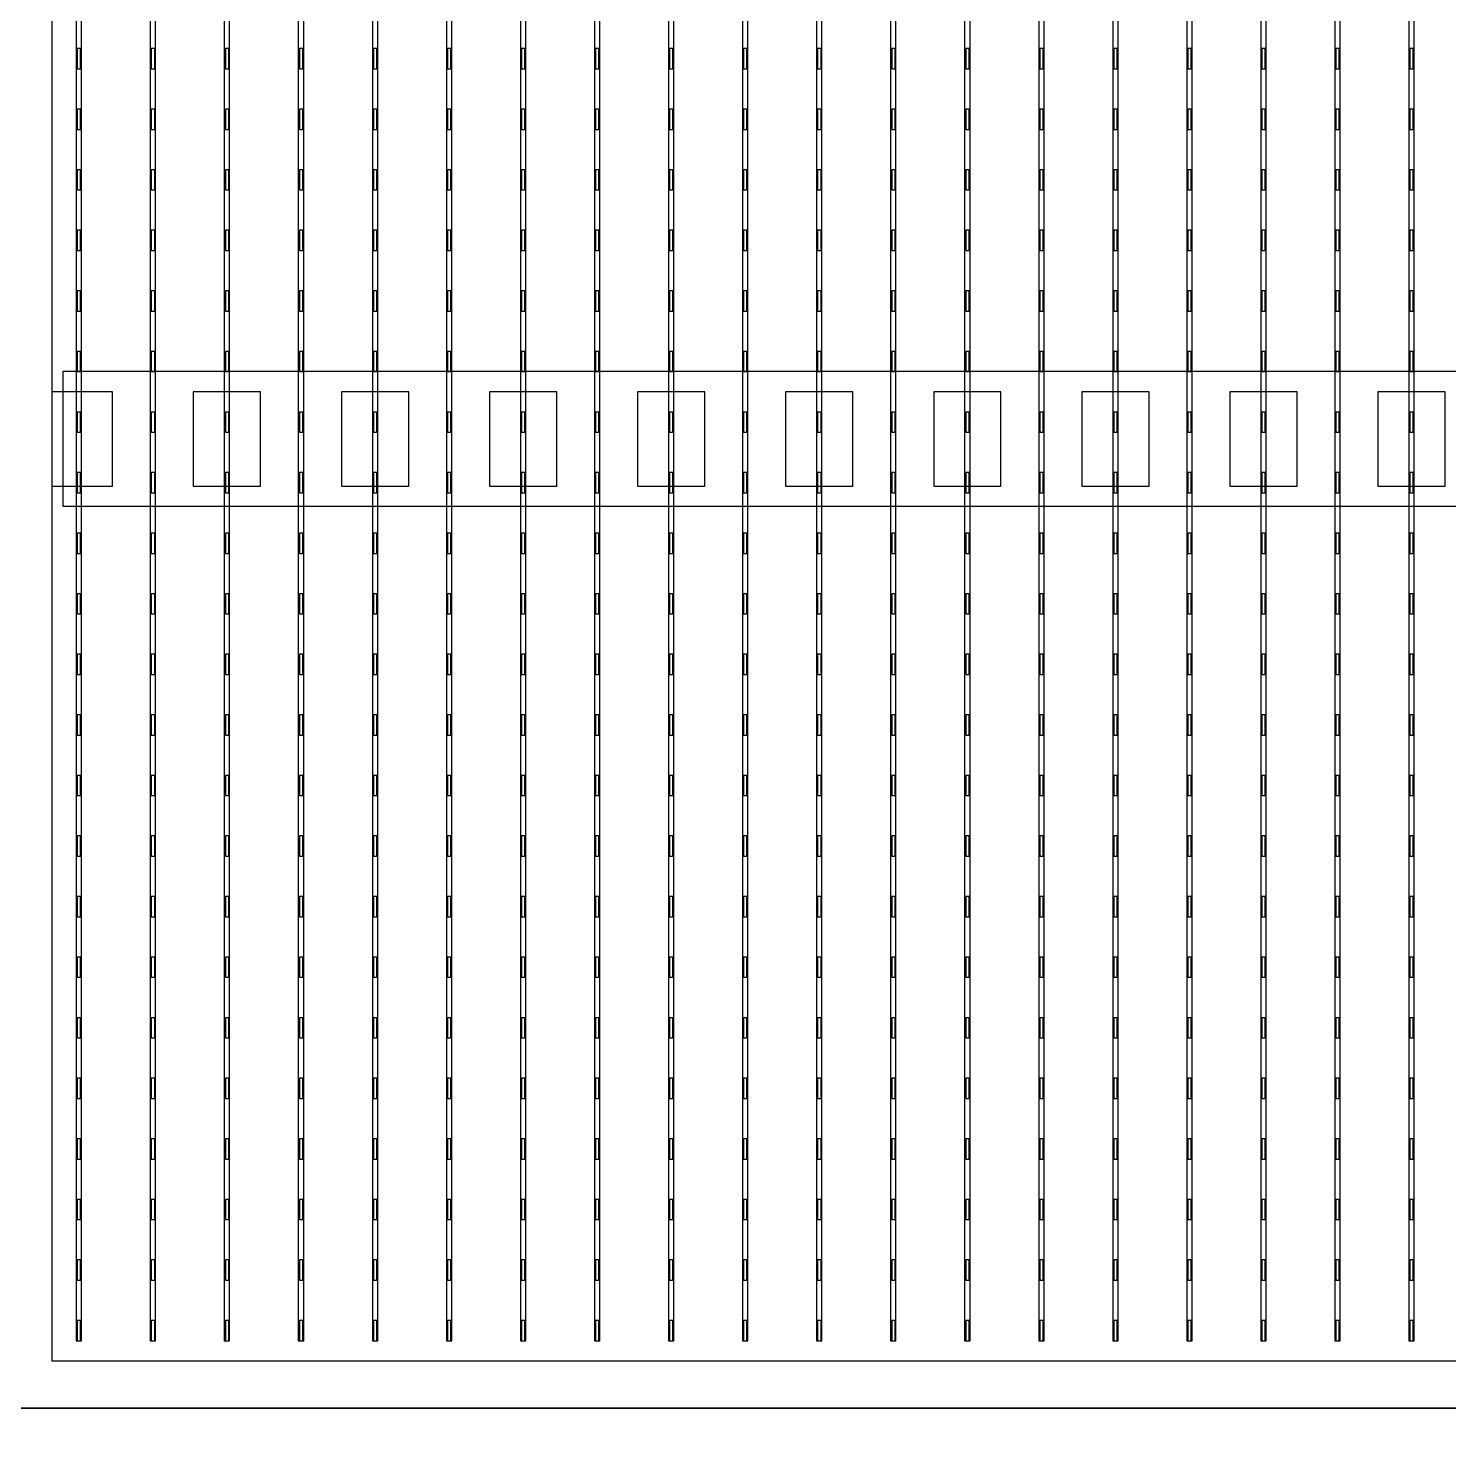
# Model space of a CAD drawing. Header units: millimetres. Extents: x -18 to 142, y -7 to 153.
# Drawn here: x 104.14 to 114.7, y 82.92 to 93.35 of the extents above; entities that cross this region are included whole.
import ezdxf

# ---------------------------------------------------------------- set-up
doc = ezdxf.new("R2010")
doc.units = ezdxf.units.MM
for name, color, linetype in [('BUSBARS', 3, 'Continuous'), ('CELLS', 5, 'Continuous'), ('CONTACT_PADS', 2, 'Continuous'), ('DICING', 4, 'Continuous'), ('FINGERS', 1, 'Continuous'), ('INSULATION', 2, 'Continuous')]:
    doc.layers.add(name, color=color, linetype=linetype)

msp = doc.modelspace()

# ---------------------------------------------------------------- linework, layer by layer
at = {"layer": 'BUSBARS'}
msp.add_lwpolyline([(124.44, 89.8), (124.44, 90.8), (104.4, 90.8), (104.4, 89.8), (124.44, 89.8)], close=True, dxfattribs=at)
at = {"layer": 'CELLS'}
for points in [[(124.87, 83.1), (124.87, 104), (103.97, 104), (103.97, 83.1), (124.87, 83.1)], [(124.87, 62.2), (124.87, 83.1), (103.97, 83.1), (103.97, 62.2), (124.87, 62.2)]]:
    msp.add_lwpolyline(points, close=True, dxfattribs=at)
at = {"layer": 'CONTACT_PADS'}
for points in [[(104.533, 93.05), (104.533, 93.2), (104.508, 93.2), (104.508, 93.05), (104.533, 93.05)], [(105.083, 93.05), (105.083, 93.2), (105.058, 93.2), (105.058, 93.05), (105.083, 93.05)], [(105.633, 93.05), (105.633, 93.2), (105.608, 93.2), (105.608, 93.05), (105.633, 93.05)], [(106.183, 93.05), (106.183, 93.2), (106.158, 93.2), (106.158, 93.05), (106.183, 93.05)], [(106.733, 93.05), (106.733, 93.2), (106.708, 93.2), (106.708, 93.05), (106.733, 93.05)], [(107.283, 93.05), (107.283, 93.2), (107.258, 93.2), (107.258, 93.05), (107.283, 93.05)], [(107.833, 93.05), (107.833, 93.2), (107.808, 93.2), (107.808, 93.05), (107.833, 93.05)], [(108.383, 93.05), (108.383, 93.2), (108.358, 93.2), (108.358, 93.05), (108.383, 93.05)], [(108.933, 93.05), (108.933, 93.2), (108.908, 93.2), (108.908, 93.05), (108.933, 93.05)], [(109.483, 93.05), (109.483, 93.2), (109.458, 93.2), (109.458, 93.05), (109.483, 93.05)], [(110.033, 93.05), (110.033, 93.2), (110.008, 93.2), (110.008, 93.05), (110.033, 93.05)], [(110.583, 93.05), (110.583, 93.2), (110.558, 93.2), (110.558, 93.05), (110.583, 93.05)], [(111.133, 93.05), (111.133, 93.2), (111.108, 93.2), (111.108, 93.05), (111.133, 93.05)], [(111.683, 93.05), (111.683, 93.2), (111.658, 93.2), (111.658, 93.05), (111.683, 93.05)], [(112.233, 93.05), (112.233, 93.2), (112.208, 93.2), (112.208, 93.05), (112.233, 93.05)], [(112.783, 93.05), (112.783, 93.2), (112.758, 93.2), (112.758, 93.05), (112.783, 93.05)], [(113.333, 93.05), (113.333, 93.2), (113.308, 93.2), (113.308, 93.05), (113.333, 93.05)], [(113.883, 93.05), (113.883, 93.2), (113.858, 93.2), (113.858, 93.05), (113.883, 93.05)], [(114.433, 93.05), (114.433, 93.2), (114.408, 93.2), (114.408, 93.05), (114.433, 93.05)], [(104.533, 92.6), (104.533, 92.75), (104.508, 92.75), (104.508, 92.6), (104.533, 92.6)], [(105.083, 92.6), (105.083, 92.75), (105.058, 92.75), (105.058, 92.6), (105.083, 92.6)], [(105.633, 92.6), (105.633, 92.75), (105.608, 92.75), (105.608, 92.6), (105.633, 92.6)], [(106.183, 92.6), (106.183, 92.75), (106.158, 92.75), (106.158, 92.6), (106.183, 92.6)], [(106.733, 92.6), (106.733, 92.75), (106.708, 92.75), (106.708, 92.6), (106.733, 92.6)], [(107.283, 92.6), (107.283, 92.75), (107.258, 92.75), (107.258, 92.6), (107.283, 92.6)], [(107.833, 92.6), (107.833, 92.75), (107.808, 92.75), (107.808, 92.6), (107.833, 92.6)], [(108.383, 92.6), (108.383, 92.75), (108.358, 92.75), (108.358, 92.6), (108.383, 92.6)], [(108.933, 92.6), (108.933, 92.75), (108.908, 92.75), (108.908, 92.6), (108.933, 92.6)], [(109.483, 92.6), (109.483, 92.75), (109.458, 92.75), (109.458, 92.6), (109.483, 92.6)], [(110.033, 92.6), (110.033, 92.75), (110.008, 92.75), (110.008, 92.6), (110.033, 92.6)], [(110.583, 92.6), (110.583, 92.75), (110.558, 92.75), (110.558, 92.6), (110.583, 92.6)], [(111.133, 92.6), (111.133, 92.75), (111.108, 92.75), (111.108, 92.6), (111.133, 92.6)], [(111.683, 92.6), (111.683, 92.75), (111.658, 92.75), (111.658, 92.6), (111.683, 92.6)], [(112.233, 92.6), (112.233, 92.75), (112.208, 92.75), (112.208, 92.6), (112.233, 92.6)], [(112.783, 92.6), (112.783, 92.75), (112.758, 92.75), (112.758, 92.6), (112.783, 92.6)], [(113.333, 92.6), (113.333, 92.75), (113.308, 92.75), (113.308, 92.6), (113.333, 92.6)], [(113.883, 92.6), (113.883, 92.75), (113.858, 92.75), (113.858, 92.6), (113.883, 92.6)], [(114.433, 92.6), (114.433, 92.75), (114.408, 92.75), (114.408, 92.6), (114.433, 92.6)], [(104.533, 92.15), (104.533, 92.3), (104.508, 92.3), (104.508, 92.15), (104.533, 92.15)], [(105.083, 92.15), (105.083, 92.3), (105.058, 92.3), (105.058, 92.15), (105.083, 92.15)], [(105.633, 92.15), (105.633, 92.3), (105.608, 92.3), (105.608, 92.15), (105.633, 92.15)], [(106.183, 92.15), (106.183, 92.3), (106.158, 92.3), (106.158, 92.15), (106.183, 92.15)], [(106.733, 92.15), (106.733, 92.3), (106.708, 92.3), (106.708, 92.15), (106.733, 92.15)], [(107.283, 92.15), (107.283, 92.3), (107.258, 92.3), (107.258, 92.15), (107.283, 92.15)], [(107.833, 92.15), (107.833, 92.3), (107.808, 92.3), (107.808, 92.15), (107.833, 92.15)], [(108.383, 92.15), (108.383, 92.3), (108.358, 92.3), (108.358, 92.15), (108.383, 92.15)], [(108.933, 92.15), (108.933, 92.3), (108.908, 92.3), (108.908, 92.15), (108.933, 92.15)], [(109.483, 92.15), (109.483, 92.3), (109.458, 92.3), (109.458, 92.15), (109.483, 92.15)], [(110.033, 92.15), (110.033, 92.3), (110.008, 92.3), (110.008, 92.15), (110.033, 92.15)], [(110.583, 92.15), (110.583, 92.3), (110.558, 92.3), (110.558, 92.15), (110.583, 92.15)], [(111.133, 92.15), (111.133, 92.3), (111.108, 92.3), (111.108, 92.15), (111.133, 92.15)], [(111.683, 92.15), (111.683, 92.3), (111.658, 92.3), (111.658, 92.15), (111.683, 92.15)], [(112.233, 92.15), (112.233, 92.3), (112.208, 92.3), (112.208, 92.15), (112.233, 92.15)], [(112.783, 92.15), (112.783, 92.3), (112.758, 92.3), (112.758, 92.15), (112.783, 92.15)], [(113.333, 92.15), (113.333, 92.3), (113.308, 92.3), (113.308, 92.15), (113.333, 92.15)], [(113.883, 92.15), (113.883, 92.3), (113.858, 92.3), (113.858, 92.15), (113.883, 92.15)], [(114.433, 92.15), (114.433, 92.3), (114.408, 92.3), (114.408, 92.15), (114.433, 92.15)], [(104.533, 91.7), (104.533, 91.85), (104.508, 91.85), (104.508, 91.7), (104.533, 91.7)], [(105.083, 91.7), (105.083, 91.85), (105.058, 91.85), (105.058, 91.7), (105.083, 91.7)], [(105.633, 91.7), (105.633, 91.85), (105.608, 91.85), (105.608, 91.7), (105.633, 91.7)], [(106.183, 91.7), (106.183, 91.85), (106.158, 91.85), (106.158, 91.7), (106.183, 91.7)], [(106.733, 91.7), (106.733, 91.85), (106.708, 91.85), (106.708, 91.7), (106.733, 91.7)], [(107.283, 91.7), (107.283, 91.85), (107.258, 91.85), (107.258, 91.7), (107.283, 91.7)], [(107.833, 91.7), (107.833, 91.85), (107.808, 91.85), (107.808, 91.7), (107.833, 91.7)], [(108.383, 91.7), (108.383, 91.85), (108.358, 91.85), (108.358, 91.7), (108.383, 91.7)], [(108.933, 91.7), (108.933, 91.85), (108.908, 91.85), (108.908, 91.7), (108.933, 91.7)], [(109.483, 91.7), (109.483, 91.85), (109.458, 91.85), (109.458, 91.7), (109.483, 91.7)], [(110.033, 91.7), (110.033, 91.85), (110.008, 91.85), (110.008, 91.7), (110.033, 91.7)], [(110.583, 91.7), (110.583, 91.85), (110.558, 91.85), (110.558, 91.7), (110.583, 91.7)], [(111.133, 91.7), (111.133, 91.85), (111.108, 91.85), (111.108, 91.7), (111.133, 91.7)], [(111.683, 91.7), (111.683, 91.85), (111.658, 91.85), (111.658, 91.7), (111.683, 91.7)], [(112.233, 91.7), (112.233, 91.85), (112.208, 91.85), (112.208, 91.7), (112.233, 91.7)], [(112.783, 91.7), (112.783, 91.85), (112.758, 91.85), (112.758, 91.7), (112.783, 91.7)], [(113.333, 91.7), (113.333, 91.85), (113.308, 91.85), (113.308, 91.7), (113.333, 91.7)], [(113.883, 91.7), (113.883, 91.85), (113.858, 91.85), (113.858, 91.7), (113.883, 91.7)], [(114.433, 91.7), (114.433, 91.85), (114.408, 91.85), (114.408, 91.7), (114.433, 91.7)], [(104.533, 91.25), (104.533, 91.4), (104.508, 91.4), (104.508, 91.25), (104.533, 91.25)], [(105.083, 91.25), (105.083, 91.4), (105.058, 91.4), (105.058, 91.25), (105.083, 91.25)], [(105.633, 91.25), (105.633, 91.4), (105.608, 91.4), (105.608, 91.25), (105.633, 91.25)], [(106.183, 91.25), (106.183, 91.4), (106.158, 91.4), (106.158, 91.25), (106.183, 91.25)], [(106.733, 91.25), (106.733, 91.4), (106.708, 91.4), (106.708, 91.25), (106.733, 91.25)], [(107.283, 91.25), (107.283, 91.4), (107.258, 91.4), (107.258, 91.25), (107.283, 91.25)], [(107.833, 91.25), (107.833, 91.4), (107.808, 91.4), (107.808, 91.25), (107.833, 91.25)], [(108.383, 91.25), (108.383, 91.4), (108.358, 91.4), (108.358, 91.25), (108.383, 91.25)], [(108.933, 91.25), (108.933, 91.4), (108.908, 91.4), (108.908, 91.25), (108.933, 91.25)], [(109.483, 91.25), (109.483, 91.4), (109.458, 91.4), (109.458, 91.25), (109.483, 91.25)], [(110.033, 91.25), (110.033, 91.4), (110.008, 91.4), (110.008, 91.25), (110.033, 91.25)], [(110.583, 91.25), (110.583, 91.4), (110.558, 91.4), (110.558, 91.25), (110.583, 91.25)], [(111.133, 91.25), (111.133, 91.4), (111.108, 91.4), (111.108, 91.25), (111.133, 91.25)], [(111.683, 91.25), (111.683, 91.4), (111.658, 91.4), (111.658, 91.25), (111.683, 91.25)], [(112.233, 91.25), (112.233, 91.4), (112.208, 91.4), (112.208, 91.25), (112.233, 91.25)], [(112.783, 91.25), (112.783, 91.4), (112.758, 91.4), (112.758, 91.25), (112.783, 91.25)], [(113.333, 91.25), (113.333, 91.4), (113.308, 91.4), (113.308, 91.25), (113.333, 91.25)], [(113.883, 91.25), (113.883, 91.4), (113.858, 91.4), (113.858, 91.25), (113.883, 91.25)], [(114.433, 91.25), (114.433, 91.4), (114.408, 91.4), (114.408, 91.25), (114.433, 91.25)], [(104.533, 90.8), (104.533, 90.95), (104.508, 90.95), (104.508, 90.8), (104.533, 90.8)], [(105.083, 90.8), (105.083, 90.95), (105.058, 90.95), (105.058, 90.8), (105.083, 90.8)], [(105.633, 90.8), (105.633, 90.95), (105.608, 90.95), (105.608, 90.8), (105.633, 90.8)], [(106.183, 90.8), (106.183, 90.95), (106.158, 90.95), (106.158, 90.8), (106.183, 90.8)], [(106.733, 90.8), (106.733, 90.95), (106.708, 90.95), (106.708, 90.8), (106.733, 90.8)], [(107.283, 90.8), (107.283, 90.95), (107.258, 90.95), (107.258, 90.8), (107.283, 90.8)], [(107.833, 90.8), (107.833, 90.95), (107.808, 90.95), (107.808, 90.8), (107.833, 90.8)], [(108.383, 90.8), (108.383, 90.95), (108.358, 90.95), (108.358, 90.8), (108.383, 90.8)], [(108.933, 90.8), (108.933, 90.95), (108.908, 90.95), (108.908, 90.8), (108.933, 90.8)], [(109.483, 90.8), (109.483, 90.95), (109.458, 90.95), (109.458, 90.8), (109.483, 90.8)], [(110.033, 90.8), (110.033, 90.95), (110.008, 90.95), (110.008, 90.8), (110.033, 90.8)], [(110.583, 90.8), (110.583, 90.95), (110.558, 90.95), (110.558, 90.8), (110.583, 90.8)], [(111.133, 90.8), (111.133, 90.95), (111.108, 90.95), (111.108, 90.8), (111.133, 90.8)], [(111.683, 90.8), (111.683, 90.95), (111.658, 90.95), (111.658, 90.8), (111.683, 90.8)], [(112.233, 90.8), (112.233, 90.95), (112.208, 90.95), (112.208, 90.8), (112.233, 90.8)], [(112.783, 90.8), (112.783, 90.95), (112.758, 90.95), (112.758, 90.8), (112.783, 90.8)], [(113.333, 90.8), (113.333, 90.95), (113.308, 90.95), (113.308, 90.8), (113.333, 90.8)], [(113.883, 90.8), (113.883, 90.95), (113.858, 90.95), (113.858, 90.8), (113.883, 90.8)], [(114.433, 90.8), (114.433, 90.95), (114.408, 90.95), (114.408, 90.8), (114.433, 90.8)], [(104.533, 90.35), (104.533, 90.5), (104.508, 90.5), (104.508, 90.35), (104.533, 90.35)], [(105.083, 90.35), (105.083, 90.5), (105.058, 90.5), (105.058, 90.35), (105.083, 90.35)], [(105.633, 90.35), (105.633, 90.5), (105.608, 90.5), (105.608, 90.35), (105.633, 90.35)], [(106.183, 90.35), (106.183, 90.5), (106.158, 90.5), (106.158, 90.35), (106.183, 90.35)], [(106.733, 90.35), (106.733, 90.5), (106.708, 90.5), (106.708, 90.35), (106.733, 90.35)], [(107.283, 90.35), (107.283, 90.5), (107.258, 90.5), (107.258, 90.35), (107.283, 90.35)], [(107.833, 90.35), (107.833, 90.5), (107.808, 90.5), (107.808, 90.35), (107.833, 90.35)], [(108.383, 90.35), (108.383, 90.5), (108.358, 90.5), (108.358, 90.35), (108.383, 90.35)], [(108.933, 90.35), (108.933, 90.5), (108.908, 90.5), (108.908, 90.35), (108.933, 90.35)], [(109.483, 90.35), (109.483, 90.5), (109.458, 90.5), (109.458, 90.35), (109.483, 90.35)], [(110.033, 90.35), (110.033, 90.5), (110.008, 90.5), (110.008, 90.35), (110.033, 90.35)], [(110.583, 90.35), (110.583, 90.5), (110.558, 90.5), (110.558, 90.35), (110.583, 90.35)], [(111.133, 90.35), (111.133, 90.5), (111.108, 90.5), (111.108, 90.35), (111.133, 90.35)], [(111.683, 90.35), (111.683, 90.5), (111.658, 90.5), (111.658, 90.35), (111.683, 90.35)], [(112.233, 90.35), (112.233, 90.5), (112.208, 90.5), (112.208, 90.35), (112.233, 90.35)], [(112.783, 90.35), (112.783, 90.5), (112.758, 90.5), (112.758, 90.35), (112.783, 90.35)], [(113.333, 90.35), (113.333, 90.5), (113.308, 90.5), (113.308, 90.35), (113.333, 90.35)], [(113.883, 90.35), (113.883, 90.5), (113.858, 90.5), (113.858, 90.35), (113.883, 90.35)], [(114.433, 90.35), (114.433, 90.5), (114.408, 90.5), (114.408, 90.35), (114.433, 90.35)], [(104.533, 89.9), (104.533, 90.05), (104.508, 90.05), (104.508, 89.9), (104.533, 89.9)], [(105.083, 89.9), (105.083, 90.05), (105.058, 90.05), (105.058, 89.9), (105.083, 89.9)], [(105.633, 89.9), (105.633, 90.05), (105.608, 90.05), (105.608, 89.9), (105.633, 89.9)], [(106.183, 89.9), (106.183, 90.05), (106.158, 90.05), (106.158, 89.9), (106.183, 89.9)], [(106.733, 89.9), (106.733, 90.05), (106.708, 90.05), (106.708, 89.9), (106.733, 89.9)], [(107.283, 89.9), (107.283, 90.05), (107.258, 90.05), (107.258, 89.9), (107.283, 89.9)], [(107.833, 89.9), (107.833, 90.05), (107.808, 90.05), (107.808, 89.9), (107.833, 89.9)], [(108.383, 89.9), (108.383, 90.05), (108.358, 90.05), (108.358, 89.9), (108.383, 89.9)], [(108.933, 89.9), (108.933, 90.05), (108.908, 90.05), (108.908, 89.9), (108.933, 89.9)], [(109.483, 89.9), (109.483, 90.05), (109.458, 90.05), (109.458, 89.9), (109.483, 89.9)], [(110.033, 89.9), (110.033, 90.05), (110.008, 90.05), (110.008, 89.9), (110.033, 89.9)], [(110.583, 89.9), (110.583, 90.05), (110.558, 90.05), (110.558, 89.9), (110.583, 89.9)], [(111.133, 89.9), (111.133, 90.05), (111.108, 90.05), (111.108, 89.9), (111.133, 89.9)], [(111.683, 89.9), (111.683, 90.05), (111.658, 90.05), (111.658, 89.9), (111.683, 89.9)], [(112.233, 89.9), (112.233, 90.05), (112.208, 90.05), (112.208, 89.9), (112.233, 89.9)], [(112.783, 89.9), (112.783, 90.05), (112.758, 90.05), (112.758, 89.9), (112.783, 89.9)], [(113.333, 89.9), (113.333, 90.05), (113.308, 90.05), (113.308, 89.9), (113.333, 89.9)], [(113.883, 89.9), (113.883, 90.05), (113.858, 90.05), (113.858, 89.9), (113.883, 89.9)], [(114.433, 89.9), (114.433, 90.05), (114.408, 90.05), (114.408, 89.9), (114.433, 89.9)], [(104.533, 89.45), (104.533, 89.6), (104.508, 89.6), (104.508, 89.45), (104.533, 89.45)], [(105.083, 89.45), (105.083, 89.6), (105.058, 89.6), (105.058, 89.45), (105.083, 89.45)], [(105.633, 89.45), (105.633, 89.6), (105.608, 89.6), (105.608, 89.45), (105.633, 89.45)], [(106.183, 89.45), (106.183, 89.6), (106.158, 89.6), (106.158, 89.45), (106.183, 89.45)], [(106.733, 89.45), (106.733, 89.6), (106.708, 89.6), (106.708, 89.45), (106.733, 89.45)], [(107.283, 89.45), (107.283, 89.6), (107.258, 89.6), (107.258, 89.45), (107.283, 89.45)], [(107.833, 89.45), (107.833, 89.6), (107.808, 89.6), (107.808, 89.45), (107.833, 89.45)], [(108.383, 89.45), (108.383, 89.6), (108.358, 89.6), (108.358, 89.45), (108.383, 89.45)], [(108.933, 89.45), (108.933, 89.6), (108.908, 89.6), (108.908, 89.45), (108.933, 89.45)], [(109.483, 89.45), (109.483, 89.6), (109.458, 89.6), (109.458, 89.45), (109.483, 89.45)], [(110.033, 89.45), (110.033, 89.6), (110.008, 89.6), (110.008, 89.45), (110.033, 89.45)], [(110.583, 89.45), (110.583, 89.6), (110.558, 89.6), (110.558, 89.45), (110.583, 89.45)], [(111.133, 89.45), (111.133, 89.6), (111.108, 89.6), (111.108, 89.45), (111.133, 89.45)], [(111.683, 89.45), (111.683, 89.6), (111.658, 89.6), (111.658, 89.45), (111.683, 89.45)], [(112.233, 89.45), (112.233, 89.6), (112.208, 89.6), (112.208, 89.45), (112.233, 89.45)], [(112.783, 89.45), (112.783, 89.6), (112.758, 89.6), (112.758, 89.45), (112.783, 89.45)], [(113.333, 89.45), (113.333, 89.6), (113.308, 89.6), (113.308, 89.45), (113.333, 89.45)], [(113.883, 89.45), (113.883, 89.6), (113.858, 89.6), (113.858, 89.45), (113.883, 89.45)], [(114.433, 89.45), (114.433, 89.6), (114.408, 89.6), (114.408, 89.45), (114.433, 89.45)], [(104.533, 89), (104.533, 89.15), (104.508, 89.15), (104.508, 89), (104.533, 89)], [(105.083, 89), (105.083, 89.15), (105.058, 89.15), (105.058, 89), (105.083, 89)], [(105.633, 89), (105.633, 89.15), (105.608, 89.15), (105.608, 89), (105.633, 89)], [(106.183, 89), (106.183, 89.15), (106.158, 89.15), (106.158, 89), (106.183, 89)], [(106.733, 89), (106.733, 89.15), (106.708, 89.15), (106.708, 89), (106.733, 89)], [(107.283, 89), (107.283, 89.15), (107.258, 89.15), (107.258, 89), (107.283, 89)], [(107.833, 89), (107.833, 89.15), (107.808, 89.15), (107.808, 89), (107.833, 89)], [(108.383, 89), (108.383, 89.15), (108.358, 89.15), (108.358, 89), (108.383, 89)], [(108.933, 89), (108.933, 89.15), (108.908, 89.15), (108.908, 89), (108.933, 89)], [(109.483, 89), (109.483, 89.15), (109.458, 89.15), (109.458, 89), (109.483, 89)], [(110.033, 89), (110.033, 89.15), (110.008, 89.15), (110.008, 89), (110.033, 89)], [(110.583, 89), (110.583, 89.15), (110.558, 89.15), (110.558, 89), (110.583, 89)], [(111.133, 89), (111.133, 89.15), (111.108, 89.15), (111.108, 89), (111.133, 89)], [(111.683, 89), (111.683, 89.15), (111.658, 89.15), (111.658, 89), (111.683, 89)], [(112.233, 89), (112.233, 89.15), (112.208, 89.15), (112.208, 89), (112.233, 89)], [(112.783, 89), (112.783, 89.15), (112.758, 89.15), (112.758, 89), (112.783, 89)], [(113.333, 89), (113.333, 89.15), (113.308, 89.15), (113.308, 89), (113.333, 89)], [(113.883, 89), (113.883, 89.15), (113.858, 89.15), (113.858, 89), (113.883, 89)], [(114.433, 89), (114.433, 89.15), (114.408, 89.15), (114.408, 89), (114.433, 89)], [(104.533, 88.55), (104.533, 88.7), (104.508, 88.7), (104.508, 88.55), (104.533, 88.55)], [(105.083, 88.55), (105.083, 88.7), (105.058, 88.7), (105.058, 88.55), (105.083, 88.55)], [(105.633, 88.55), (105.633, 88.7), (105.608, 88.7), (105.608, 88.55), (105.633, 88.55)], [(106.183, 88.55), (106.183, 88.7), (106.158, 88.7), (106.158, 88.55), (106.183, 88.55)], [(106.733, 88.55), (106.733, 88.7), (106.708, 88.7), (106.708, 88.55), (106.733, 88.55)], [(107.283, 88.55), (107.283, 88.7), (107.258, 88.7), (107.258, 88.55), (107.283, 88.55)], [(107.833, 88.55), (107.833, 88.7), (107.808, 88.7), (107.808, 88.55), (107.833, 88.55)], [(108.383, 88.55), (108.383, 88.7), (108.358, 88.7), (108.358, 88.55), (108.383, 88.55)], [(108.933, 88.55), (108.933, 88.7), (108.908, 88.7), (108.908, 88.55), (108.933, 88.55)], [(109.483, 88.55), (109.483, 88.7), (109.458, 88.7), (109.458, 88.55), (109.483, 88.55)], [(110.033, 88.55), (110.033, 88.7), (110.008, 88.7), (110.008, 88.55), (110.033, 88.55)], [(110.583, 88.55), (110.583, 88.7), (110.558, 88.7), (110.558, 88.55), (110.583, 88.55)], [(111.133, 88.55), (111.133, 88.7), (111.108, 88.7), (111.108, 88.55), (111.133, 88.55)], [(111.683, 88.55), (111.683, 88.7), (111.658, 88.7), (111.658, 88.55), (111.683, 88.55)], [(112.233, 88.55), (112.233, 88.7), (112.208, 88.7), (112.208, 88.55), (112.233, 88.55)], [(112.783, 88.55), (112.783, 88.7), (112.758, 88.7), (112.758, 88.55), (112.783, 88.55)], [(113.333, 88.55), (113.333, 88.7), (113.308, 88.7), (113.308, 88.55), (113.333, 88.55)], [(113.883, 88.55), (113.883, 88.7), (113.858, 88.7), (113.858, 88.55), (113.883, 88.55)], [(114.433, 88.55), (114.433, 88.7), (114.408, 88.7), (114.408, 88.55), (114.433, 88.55)], [(104.533, 88.1), (104.533, 88.25), (104.508, 88.25), (104.508, 88.1), (104.533, 88.1)], [(105.083, 88.1), (105.083, 88.25), (105.058, 88.25), (105.058, 88.1), (105.083, 88.1)], [(105.633, 88.1), (105.633, 88.25), (105.608, 88.25), (105.608, 88.1), (105.633, 88.1)], [(106.183, 88.1), (106.183, 88.25), (106.158, 88.25), (106.158, 88.1), (106.183, 88.1)], [(106.733, 88.1), (106.733, 88.25), (106.708, 88.25), (106.708, 88.1), (106.733, 88.1)], [(107.283, 88.1), (107.283, 88.25), (107.258, 88.25), (107.258, 88.1), (107.283, 88.1)], [(107.833, 88.1), (107.833, 88.25), (107.808, 88.25), (107.808, 88.1), (107.833, 88.1)], [(108.383, 88.1), (108.383, 88.25), (108.358, 88.25), (108.358, 88.1), (108.383, 88.1)], [(108.933, 88.1), (108.933, 88.25), (108.908, 88.25), (108.908, 88.1), (108.933, 88.1)], [(109.483, 88.1), (109.483, 88.25), (109.458, 88.25), (109.458, 88.1), (109.483, 88.1)], [(110.033, 88.1), (110.033, 88.25), (110.008, 88.25), (110.008, 88.1), (110.033, 88.1)], [(110.583, 88.1), (110.583, 88.25), (110.558, 88.25), (110.558, 88.1), (110.583, 88.1)], [(111.133, 88.1), (111.133, 88.25), (111.108, 88.25), (111.108, 88.1), (111.133, 88.1)], [(111.683, 88.1), (111.683, 88.25), (111.658, 88.25), (111.658, 88.1), (111.683, 88.1)], [(112.233, 88.1), (112.233, 88.25), (112.208, 88.25), (112.208, 88.1), (112.233, 88.1)], [(112.783, 88.1), (112.783, 88.25), (112.758, 88.25), (112.758, 88.1), (112.783, 88.1)], [(113.333, 88.1), (113.333, 88.25), (113.308, 88.25), (113.308, 88.1), (113.333, 88.1)], [(113.883, 88.1), (113.883, 88.25), (113.858, 88.25), (113.858, 88.1), (113.883, 88.1)], [(114.433, 88.1), (114.433, 88.25), (114.408, 88.25), (114.408, 88.1), (114.433, 88.1)], [(104.533, 87.65), (104.533, 87.8), (104.508, 87.8), (104.508, 87.65), (104.533, 87.65)], [(105.083, 87.65), (105.083, 87.8), (105.058, 87.8), (105.058, 87.65), (105.083, 87.65)], [(105.633, 87.65), (105.633, 87.8), (105.608, 87.8), (105.608, 87.65), (105.633, 87.65)], [(106.183, 87.65), (106.183, 87.8), (106.158, 87.8), (106.158, 87.65), (106.183, 87.65)], [(106.733, 87.65), (106.733, 87.8), (106.708, 87.8), (106.708, 87.65), (106.733, 87.65)], [(107.283, 87.65), (107.283, 87.8), (107.258, 87.8), (107.258, 87.65), (107.283, 87.65)], [(107.833, 87.65), (107.833, 87.8), (107.808, 87.8), (107.808, 87.65), (107.833, 87.65)], [(108.383, 87.65), (108.383, 87.8), (108.358, 87.8), (108.358, 87.65), (108.383, 87.65)], [(108.933, 87.65), (108.933, 87.8), (108.908, 87.8), (108.908, 87.65), (108.933, 87.65)], [(109.483, 87.65), (109.483, 87.8), (109.458, 87.8), (109.458, 87.65), (109.483, 87.65)], [(110.033, 87.65), (110.033, 87.8), (110.008, 87.8), (110.008, 87.65), (110.033, 87.65)], [(110.583, 87.65), (110.583, 87.8), (110.558, 87.8), (110.558, 87.65), (110.583, 87.65)], [(111.133, 87.65), (111.133, 87.8), (111.108, 87.8), (111.108, 87.65), (111.133, 87.65)], [(111.683, 87.65), (111.683, 87.8), (111.658, 87.8), (111.658, 87.65), (111.683, 87.65)], [(112.233, 87.65), (112.233, 87.8), (112.208, 87.8), (112.208, 87.65), (112.233, 87.65)], [(112.783, 87.65), (112.783, 87.8), (112.758, 87.8), (112.758, 87.65), (112.783, 87.65)], [(113.333, 87.65), (113.333, 87.8), (113.308, 87.8), (113.308, 87.65), (113.333, 87.65)], [(113.883, 87.65), (113.883, 87.8), (113.858, 87.8), (113.858, 87.65), (113.883, 87.65)], [(114.433, 87.65), (114.433, 87.8), (114.408, 87.8), (114.408, 87.65), (114.433, 87.65)], [(104.533, 87.2), (104.533, 87.35), (104.508, 87.35), (104.508, 87.2), (104.533, 87.2)], [(105.083, 87.2), (105.083, 87.35), (105.058, 87.35), (105.058, 87.2), (105.083, 87.2)], [(105.633, 87.2), (105.633, 87.35), (105.608, 87.35), (105.608, 87.2), (105.633, 87.2)], [(106.183, 87.2), (106.183, 87.35), (106.158, 87.35), (106.158, 87.2), (106.183, 87.2)], [(106.733, 87.2), (106.733, 87.35), (106.708, 87.35), (106.708, 87.2), (106.733, 87.2)], [(107.283, 87.2), (107.283, 87.35), (107.258, 87.35), (107.258, 87.2), (107.283, 87.2)], [(107.833, 87.2), (107.833, 87.35), (107.808, 87.35), (107.808, 87.2), (107.833, 87.2)], [(108.383, 87.2), (108.383, 87.35), (108.358, 87.35), (108.358, 87.2), (108.383, 87.2)], [(108.933, 87.2), (108.933, 87.35), (108.908, 87.35), (108.908, 87.2), (108.933, 87.2)], [(109.483, 87.2), (109.483, 87.35), (109.458, 87.35), (109.458, 87.2), (109.483, 87.2)], [(110.033, 87.2), (110.033, 87.35), (110.008, 87.35), (110.008, 87.2), (110.033, 87.2)], [(110.583, 87.2), (110.583, 87.35), (110.558, 87.35), (110.558, 87.2), (110.583, 87.2)], [(111.133, 87.2), (111.133, 87.35), (111.108, 87.35), (111.108, 87.2), (111.133, 87.2)], [(111.683, 87.2), (111.683, 87.35), (111.658, 87.35), (111.658, 87.2), (111.683, 87.2)], [(112.233, 87.2), (112.233, 87.35), (112.208, 87.35), (112.208, 87.2), (112.233, 87.2)], [(112.783, 87.2), (112.783, 87.35), (112.758, 87.35), (112.758, 87.2), (112.783, 87.2)], [(113.333, 87.2), (113.333, 87.35), (113.308, 87.35), (113.308, 87.2), (113.333, 87.2)], [(113.883, 87.2), (113.883, 87.35), (113.858, 87.35), (113.858, 87.2), (113.883, 87.2)], [(114.433, 87.2), (114.433, 87.35), (114.408, 87.35), (114.408, 87.2), (114.433, 87.2)], [(104.533, 86.75), (104.533, 86.9), (104.508, 86.9), (104.508, 86.75), (104.533, 86.75)], [(105.083, 86.75), (105.083, 86.9), (105.058, 86.9), (105.058, 86.75), (105.083, 86.75)], [(105.633, 86.75), (105.633, 86.9), (105.608, 86.9), (105.608, 86.75), (105.633, 86.75)], [(106.183, 86.75), (106.183, 86.9), (106.158, 86.9), (106.158, 86.75), (106.183, 86.75)], [(106.733, 86.75), (106.733, 86.9), (106.708, 86.9), (106.708, 86.75), (106.733, 86.75)], [(107.283, 86.75), (107.283, 86.9), (107.258, 86.9), (107.258, 86.75), (107.283, 86.75)], [(107.833, 86.75), (107.833, 86.9), (107.808, 86.9), (107.808, 86.75), (107.833, 86.75)], [(108.383, 86.75), (108.383, 86.9), (108.358, 86.9), (108.358, 86.75), (108.383, 86.75)], [(108.933, 86.75), (108.933, 86.9), (108.908, 86.9), (108.908, 86.75), (108.933, 86.75)], [(109.483, 86.75), (109.483, 86.9), (109.458, 86.9), (109.458, 86.75), (109.483, 86.75)], [(110.033, 86.75), (110.033, 86.9), (110.008, 86.9), (110.008, 86.75), (110.033, 86.75)], [(110.583, 86.75), (110.583, 86.9), (110.558, 86.9), (110.558, 86.75), (110.583, 86.75)], [(111.133, 86.75), (111.133, 86.9), (111.108, 86.9), (111.108, 86.75), (111.133, 86.75)], [(111.683, 86.75), (111.683, 86.9), (111.658, 86.9), (111.658, 86.75), (111.683, 86.75)], [(112.233, 86.75), (112.233, 86.9), (112.208, 86.9), (112.208, 86.75), (112.233, 86.75)], [(112.783, 86.75), (112.783, 86.9), (112.758, 86.9), (112.758, 86.75), (112.783, 86.75)], [(113.333, 86.75), (113.333, 86.9), (113.308, 86.9), (113.308, 86.75), (113.333, 86.75)], [(113.883, 86.75), (113.883, 86.9), (113.858, 86.9), (113.858, 86.75), (113.883, 86.75)], [(114.433, 86.75), (114.433, 86.9), (114.408, 86.9), (114.408, 86.75), (114.433, 86.75)], [(104.533, 86.3), (104.533, 86.45), (104.508, 86.45), (104.508, 86.3), (104.533, 86.3)], [(105.083, 86.3), (105.083, 86.45), (105.058, 86.45), (105.058, 86.3), (105.083, 86.3)], [(105.633, 86.3), (105.633, 86.45), (105.608, 86.45), (105.608, 86.3), (105.633, 86.3)], [(106.183, 86.3), (106.183, 86.45), (106.158, 86.45), (106.158, 86.3), (106.183, 86.3)], [(106.733, 86.3), (106.733, 86.45), (106.708, 86.45), (106.708, 86.3), (106.733, 86.3)], [(107.283, 86.3), (107.283, 86.45), (107.258, 86.45), (107.258, 86.3), (107.283, 86.3)], [(107.833, 86.3), (107.833, 86.45), (107.808, 86.45), (107.808, 86.3), (107.833, 86.3)], [(108.383, 86.3), (108.383, 86.45), (108.358, 86.45), (108.358, 86.3), (108.383, 86.3)], [(108.933, 86.3), (108.933, 86.45), (108.908, 86.45), (108.908, 86.3), (108.933, 86.3)], [(109.483, 86.3), (109.483, 86.45), (109.458, 86.45), (109.458, 86.3), (109.483, 86.3)], [(110.033, 86.3), (110.033, 86.45), (110.008, 86.45), (110.008, 86.3), (110.033, 86.3)], [(110.583, 86.3), (110.583, 86.45), (110.558, 86.45), (110.558, 86.3), (110.583, 86.3)], [(111.133, 86.3), (111.133, 86.45), (111.108, 86.45), (111.108, 86.3), (111.133, 86.3)], [(111.683, 86.3), (111.683, 86.45), (111.658, 86.45), (111.658, 86.3), (111.683, 86.3)], [(112.233, 86.3), (112.233, 86.45), (112.208, 86.45), (112.208, 86.3), (112.233, 86.3)], [(112.783, 86.3), (112.783, 86.45), (112.758, 86.45), (112.758, 86.3), (112.783, 86.3)], [(113.333, 86.3), (113.333, 86.45), (113.308, 86.45), (113.308, 86.3), (113.333, 86.3)], [(113.883, 86.3), (113.883, 86.45), (113.858, 86.45), (113.858, 86.3), (113.883, 86.3)], [(114.433, 86.3), (114.433, 86.45), (114.408, 86.45), (114.408, 86.3), (114.433, 86.3)], [(104.533, 85.85), (104.533, 86), (104.508, 86), (104.508, 85.85), (104.533, 85.85)], [(105.083, 85.85), (105.083, 86), (105.058, 86), (105.058, 85.85), (105.083, 85.85)], [(105.633, 85.85), (105.633, 86), (105.608, 86), (105.608, 85.85), (105.633, 85.85)], [(106.183, 85.85), (106.183, 86), (106.158, 86), (106.158, 85.85), (106.183, 85.85)], [(106.733, 85.85), (106.733, 86), (106.708, 86), (106.708, 85.85), (106.733, 85.85)], [(107.283, 85.85), (107.283, 86), (107.258, 86), (107.258, 85.85), (107.283, 85.85)], [(107.833, 85.85), (107.833, 86), (107.808, 86), (107.808, 85.85), (107.833, 85.85)], [(108.383, 85.85), (108.383, 86), (108.358, 86), (108.358, 85.85), (108.383, 85.85)], [(108.933, 85.85), (108.933, 86), (108.908, 86), (108.908, 85.85), (108.933, 85.85)], [(109.483, 85.85), (109.483, 86), (109.458, 86), (109.458, 85.85), (109.483, 85.85)], [(110.033, 85.85), (110.033, 86), (110.008, 86), (110.008, 85.85), (110.033, 85.85)], [(110.583, 85.85), (110.583, 86), (110.558, 86), (110.558, 85.85), (110.583, 85.85)], [(111.133, 85.85), (111.133, 86), (111.108, 86), (111.108, 85.85), (111.133, 85.85)], [(111.683, 85.85), (111.683, 86), (111.658, 86), (111.658, 85.85), (111.683, 85.85)], [(112.233, 85.85), (112.233, 86), (112.208, 86), (112.208, 85.85), (112.233, 85.85)], [(112.783, 85.85), (112.783, 86), (112.758, 86), (112.758, 85.85), (112.783, 85.85)], [(113.333, 85.85), (113.333, 86), (113.308, 86), (113.308, 85.85), (113.333, 85.85)], [(113.883, 85.85), (113.883, 86), (113.858, 86), (113.858, 85.85), (113.883, 85.85)], [(114.433, 85.85), (114.433, 86), (114.408, 86), (114.408, 85.85), (114.433, 85.85)], [(104.533, 85.4), (104.533, 85.55), (104.508, 85.55), (104.508, 85.4), (104.533, 85.4)], [(105.083, 85.4), (105.083, 85.55), (105.058, 85.55), (105.058, 85.4), (105.083, 85.4)], [(105.633, 85.4), (105.633, 85.55), (105.608, 85.55), (105.608, 85.4), (105.633, 85.4)], [(106.183, 85.4), (106.183, 85.55), (106.158, 85.55), (106.158, 85.4), (106.183, 85.4)], [(106.733, 85.4), (106.733, 85.55), (106.708, 85.55), (106.708, 85.4), (106.733, 85.4)], [(107.283, 85.4), (107.283, 85.55), (107.258, 85.55), (107.258, 85.4), (107.283, 85.4)], [(107.833, 85.4), (107.833, 85.55), (107.808, 85.55), (107.808, 85.4), (107.833, 85.4)], [(108.383, 85.4), (108.383, 85.55), (108.358, 85.55), (108.358, 85.4), (108.383, 85.4)], [(108.933, 85.4), (108.933, 85.55), (108.908, 85.55), (108.908, 85.4), (108.933, 85.4)], [(109.483, 85.4), (109.483, 85.55), (109.458, 85.55), (109.458, 85.4), (109.483, 85.4)], [(110.033, 85.4), (110.033, 85.55), (110.008, 85.55), (110.008, 85.4), (110.033, 85.4)], [(110.583, 85.4), (110.583, 85.55), (110.558, 85.55), (110.558, 85.4), (110.583, 85.4)], [(111.133, 85.4), (111.133, 85.55), (111.108, 85.55), (111.108, 85.4), (111.133, 85.4)], [(111.683, 85.4), (111.683, 85.55), (111.658, 85.55), (111.658, 85.4), (111.683, 85.4)], [(112.233, 85.4), (112.233, 85.55), (112.208, 85.55), (112.208, 85.4), (112.233, 85.4)], [(112.783, 85.4), (112.783, 85.55), (112.758, 85.55), (112.758, 85.4), (112.783, 85.4)], [(113.333, 85.4), (113.333, 85.55), (113.308, 85.55), (113.308, 85.4), (113.333, 85.4)], [(113.883, 85.4), (113.883, 85.55), (113.858, 85.55), (113.858, 85.4), (113.883, 85.4)], [(114.433, 85.4), (114.433, 85.55), (114.408, 85.55), (114.408, 85.4), (114.433, 85.4)], [(104.533, 84.95), (104.533, 85.1), (104.508, 85.1), (104.508, 84.95), (104.533, 84.95)], [(105.083, 84.95), (105.083, 85.1), (105.058, 85.1), (105.058, 84.95), (105.083, 84.95)], [(105.633, 84.95), (105.633, 85.1), (105.608, 85.1), (105.608, 84.95), (105.633, 84.95)], [(106.183, 84.95), (106.183, 85.1), (106.158, 85.1), (106.158, 84.95), (106.183, 84.95)], [(106.733, 84.95), (106.733, 85.1), (106.708, 85.1), (106.708, 84.95), (106.733, 84.95)], [(107.283, 84.95), (107.283, 85.1), (107.258, 85.1), (107.258, 84.95), (107.283, 84.95)], [(107.833, 84.95), (107.833, 85.1), (107.808, 85.1), (107.808, 84.95), (107.833, 84.95)], [(108.383, 84.95), (108.383, 85.1), (108.358, 85.1), (108.358, 84.95), (108.383, 84.95)], [(108.933, 84.95), (108.933, 85.1), (108.908, 85.1), (108.908, 84.95), (108.933, 84.95)], [(109.483, 84.95), (109.483, 85.1), (109.458, 85.1), (109.458, 84.95), (109.483, 84.95)], [(110.033, 84.95), (110.033, 85.1), (110.008, 85.1), (110.008, 84.95), (110.033, 84.95)], [(110.583, 84.95), (110.583, 85.1), (110.558, 85.1), (110.558, 84.95), (110.583, 84.95)], [(111.133, 84.95), (111.133, 85.1), (111.108, 85.1), (111.108, 84.95), (111.133, 84.95)], [(111.683, 84.95), (111.683, 85.1), (111.658, 85.1), (111.658, 84.95), (111.683, 84.95)], [(112.233, 84.95), (112.233, 85.1), (112.208, 85.1), (112.208, 84.95), (112.233, 84.95)], [(112.783, 84.95), (112.783, 85.1), (112.758, 85.1), (112.758, 84.95), (112.783, 84.95)], [(113.333, 84.95), (113.333, 85.1), (113.308, 85.1), (113.308, 84.95), (113.333, 84.95)], [(113.883, 84.95), (113.883, 85.1), (113.858, 85.1), (113.858, 84.95), (113.883, 84.95)], [(114.433, 84.95), (114.433, 85.1), (114.408, 85.1), (114.408, 84.95), (114.433, 84.95)], [(104.533, 84.5), (104.533, 84.65), (104.508, 84.65), (104.508, 84.5), (104.533, 84.5)], [(105.083, 84.5), (105.083, 84.65), (105.058, 84.65), (105.058, 84.5), (105.083, 84.5)], [(105.633, 84.5), (105.633, 84.65), (105.608, 84.65), (105.608, 84.5), (105.633, 84.5)], [(106.183, 84.5), (106.183, 84.65), (106.158, 84.65), (106.158, 84.5), (106.183, 84.5)], [(106.733, 84.5), (106.733, 84.65), (106.708, 84.65), (106.708, 84.5), (106.733, 84.5)], [(107.283, 84.5), (107.283, 84.65), (107.258, 84.65), (107.258, 84.5), (107.283, 84.5)], [(107.833, 84.5), (107.833, 84.65), (107.808, 84.65), (107.808, 84.5), (107.833, 84.5)], [(108.383, 84.5), (108.383, 84.65), (108.358, 84.65), (108.358, 84.5), (108.383, 84.5)], [(108.933, 84.5), (108.933, 84.65), (108.908, 84.65), (108.908, 84.5), (108.933, 84.5)], [(109.483, 84.5), (109.483, 84.65), (109.458, 84.65), (109.458, 84.5), (109.483, 84.5)], [(110.033, 84.5), (110.033, 84.65), (110.008, 84.65), (110.008, 84.5), (110.033, 84.5)], [(110.583, 84.5), (110.583, 84.65), (110.558, 84.65), (110.558, 84.5), (110.583, 84.5)], [(111.133, 84.5), (111.133, 84.65), (111.108, 84.65), (111.108, 84.5), (111.133, 84.5)], [(111.683, 84.5), (111.683, 84.65), (111.658, 84.65), (111.658, 84.5), (111.683, 84.5)], [(112.233, 84.5), (112.233, 84.65), (112.208, 84.65), (112.208, 84.5), (112.233, 84.5)], [(112.783, 84.5), (112.783, 84.65), (112.758, 84.65), (112.758, 84.5), (112.783, 84.5)], [(113.333, 84.5), (113.333, 84.65), (113.308, 84.65), (113.308, 84.5), (113.333, 84.5)], [(113.883, 84.5), (113.883, 84.65), (113.858, 84.65), (113.858, 84.5), (113.883, 84.5)], [(114.433, 84.5), (114.433, 84.65), (114.408, 84.65), (114.408, 84.5), (114.433, 84.5)], [(104.533, 84.05), (104.533, 84.2), (104.508, 84.2), (104.508, 84.05), (104.533, 84.05)], [(105.083, 84.05), (105.083, 84.2), (105.058, 84.2), (105.058, 84.05), (105.083, 84.05)], [(105.633, 84.05), (105.633, 84.2), (105.608, 84.2), (105.608, 84.05), (105.633, 84.05)], [(106.183, 84.05), (106.183, 84.2), (106.158, 84.2), (106.158, 84.05), (106.183, 84.05)], [(106.733, 84.05), (106.733, 84.2), (106.708, 84.2), (106.708, 84.05), (106.733, 84.05)], [(107.283, 84.05), (107.283, 84.2), (107.258, 84.2), (107.258, 84.05), (107.283, 84.05)], [(107.833, 84.05), (107.833, 84.2), (107.808, 84.2), (107.808, 84.05), (107.833, 84.05)], [(108.383, 84.05), (108.383, 84.2), (108.358, 84.2), (108.358, 84.05), (108.383, 84.05)], [(108.933, 84.05), (108.933, 84.2), (108.908, 84.2), (108.908, 84.05), (108.933, 84.05)], [(109.483, 84.05), (109.483, 84.2), (109.458, 84.2), (109.458, 84.05), (109.483, 84.05)], [(110.033, 84.05), (110.033, 84.2), (110.008, 84.2), (110.008, 84.05), (110.033, 84.05)], [(110.583, 84.05), (110.583, 84.2), (110.558, 84.2), (110.558, 84.05), (110.583, 84.05)], [(111.133, 84.05), (111.133, 84.2), (111.108, 84.2), (111.108, 84.05), (111.133, 84.05)], [(111.683, 84.05), (111.683, 84.2), (111.658, 84.2), (111.658, 84.05), (111.683, 84.05)], [(112.233, 84.05), (112.233, 84.2), (112.208, 84.2), (112.208, 84.05), (112.233, 84.05)], [(112.783, 84.05), (112.783, 84.2), (112.758, 84.2), (112.758, 84.05), (112.783, 84.05)], [(113.333, 84.05), (113.333, 84.2), (113.308, 84.2), (113.308, 84.05), (113.333, 84.05)], [(113.883, 84.05), (113.883, 84.2), (113.858, 84.2), (113.858, 84.05), (113.883, 84.05)], [(114.433, 84.05), (114.433, 84.2), (114.408, 84.2), (114.408, 84.05), (114.433, 84.05)], [(104.533, 83.6), (104.533, 83.75), (104.508, 83.75), (104.508, 83.6), (104.533, 83.6)], [(105.083, 83.6), (105.083, 83.75), (105.058, 83.75), (105.058, 83.6), (105.083, 83.6)], [(105.633, 83.6), (105.633, 83.75), (105.608, 83.75), (105.608, 83.6), (105.633, 83.6)], [(106.183, 83.6), (106.183, 83.75), (106.158, 83.75), (106.158, 83.6), (106.183, 83.6)], [(106.733, 83.6), (106.733, 83.75), (106.708, 83.75), (106.708, 83.6), (106.733, 83.6)], [(107.283, 83.6), (107.283, 83.75), (107.258, 83.75), (107.258, 83.6), (107.283, 83.6)], [(107.833, 83.6), (107.833, 83.75), (107.808, 83.75), (107.808, 83.6), (107.833, 83.6)], [(108.383, 83.6), (108.383, 83.75), (108.358, 83.75), (108.358, 83.6), (108.383, 83.6)], [(108.933, 83.6), (108.933, 83.75), (108.908, 83.75), (108.908, 83.6), (108.933, 83.6)], [(109.483, 83.6), (109.483, 83.75), (109.458, 83.75), (109.458, 83.6), (109.483, 83.6)], [(110.033, 83.6), (110.033, 83.75), (110.008, 83.75), (110.008, 83.6), (110.033, 83.6)], [(110.583, 83.6), (110.583, 83.75), (110.558, 83.75), (110.558, 83.6), (110.583, 83.6)], [(111.133, 83.6), (111.133, 83.75), (111.108, 83.75), (111.108, 83.6), (111.133, 83.6)], [(111.683, 83.6), (111.683, 83.75), (111.658, 83.75), (111.658, 83.6), (111.683, 83.6)], [(112.233, 83.6), (112.233, 83.75), (112.208, 83.75), (112.208, 83.6), (112.233, 83.6)], [(112.783, 83.6), (112.783, 83.75), (112.758, 83.75), (112.758, 83.6), (112.783, 83.6)], [(113.333, 83.6), (113.333, 83.75), (113.308, 83.75), (113.308, 83.6), (113.333, 83.6)], [(113.883, 83.6), (113.883, 83.75), (113.858, 83.75), (113.858, 83.6), (113.883, 83.6)], [(114.433, 83.6), (114.433, 83.75), (114.408, 83.75), (114.408, 83.6), (114.433, 83.6)]]:
    msp.add_lwpolyline(points, close=True, dxfattribs=at)
at = {"layer": 'DICING'}
msp.add_line((-17.83, 83.1), (142.17, 83.1), dxfattribs=at)
msp.add_line((-17.83, 83.1), (142.17, 83.1), dxfattribs=at)
msp.add_line((-17.83, 83.1), (142.17, 83.1), dxfattribs=at)
msp.add_line((-17.83, 83.1), (142.17, 83.1), dxfattribs=at)
msp.add_line((-17.83, 83.1), (142.17, 83.1), dxfattribs=at)
msp.add_line((-17.83, 83.1), (142.17, 83.1), dxfattribs=at)
msp.add_line((-17.83, 83.1), (142.17, 83.1), dxfattribs=at)
msp.add_line((-17.83, 83.1), (142.17, 83.1), dxfattribs=at)
msp.add_line((-17.83, 83.1), (142.17, 83.1), dxfattribs=at)
msp.add_line((-17.83, 83.1), (142.17, 83.1), dxfattribs=at)
msp.add_line((-17.83, 83.1), (142.17, 83.1), dxfattribs=at)
msp.add_line((-17.83, 83.1), (142.17, 83.1), dxfattribs=at)
msp.add_line((-17.83, 83.1), (142.17, 83.1), dxfattribs=at)
msp.add_line((-17.83, 83.1), (142.17, 83.1), dxfattribs=at)
msp.add_line((-17.83, 83.1), (142.17, 83.1), dxfattribs=at)
msp.add_line((-17.83, 83.1), (142.17, 83.1), dxfattribs=at)
msp.add_line((-17.83, 83.1), (142.17, 83.1), dxfattribs=at)
msp.add_line((-17.83, 83.1), (142.17, 83.1), dxfattribs=at)
msp.add_line((-17.83, 83.1), (142.17, 83.1), dxfattribs=at)
msp.add_line((-17.83, 83.1), (142.17, 83.1), dxfattribs=at)
msp.add_line((-17.83, 83.1), (142.17, 83.1), dxfattribs=at)
msp.add_line((-17.83, 83.1), (142.17, 83.1), dxfattribs=at)
msp.add_line((-17.83, 83.1), (142.17, 83.1), dxfattribs=at)
msp.add_line((-17.83, 83.1), (142.17, 83.1), dxfattribs=at)
at = {"layer": 'FINGERS'}
for points in [[(104.54, 83.6), (104.54, 103.5), (104.5, 103.5), (104.5, 83.6), (104.54, 83.6)], [(105.09, 83.6), (105.09, 103.5), (105.05, 103.5), (105.05, 83.6), (105.09, 83.6)], [(105.64, 83.6), (105.64, 103.5), (105.6, 103.5), (105.6, 83.6), (105.64, 83.6)], [(106.19, 83.6), (106.19, 103.5), (106.15, 103.5), (106.15, 83.6), (106.19, 83.6)], [(106.74, 83.6), (106.74, 103.5), (106.7, 103.5), (106.7, 83.6), (106.74, 83.6)], [(107.29, 83.6), (107.29, 103.5), (107.25, 103.5), (107.25, 83.6), (107.29, 83.6)], [(107.84, 83.6), (107.84, 103.5), (107.8, 103.5), (107.8, 83.6), (107.84, 83.6)], [(108.39, 83.6), (108.39, 103.5), (108.35, 103.5), (108.35, 83.6), (108.39, 83.6)], [(108.94, 83.6), (108.94, 103.5), (108.9, 103.5), (108.9, 83.6), (108.94, 83.6)], [(109.49, 83.6), (109.49, 103.5), (109.45, 103.5), (109.45, 83.6), (109.49, 83.6)], [(110.04, 83.6), (110.04, 103.5), (110, 103.5), (110, 83.6), (110.04, 83.6)], [(110.59, 83.6), (110.59, 103.5), (110.55, 103.5), (110.55, 83.6), (110.59, 83.6)], [(111.14, 83.6), (111.14, 103.5), (111.1, 103.5), (111.1, 83.6), (111.14, 83.6)], [(111.69, 83.6), (111.69, 103.5), (111.65, 103.5), (111.65, 83.6), (111.69, 83.6)], [(112.24, 83.6), (112.24, 103.5), (112.2, 103.5), (112.2, 83.6), (112.24, 83.6)], [(112.79, 83.6), (112.79, 103.5), (112.75, 103.5), (112.75, 83.6), (112.79, 83.6)], [(113.34, 83.6), (113.34, 103.5), (113.3, 103.5), (113.3, 83.6), (113.34, 83.6)], [(113.89, 83.6), (113.89, 103.5), (113.85, 103.5), (113.85, 83.6), (113.89, 83.6)], [(114.44, 83.6), (114.44, 103.5), (114.4, 103.5), (114.4, 83.6), (114.44, 83.6)]]:
    msp.add_lwpolyline(points, close=True, dxfattribs=at)
at = {"layer": 'INSULATION'}
for points in [[(124.52, 83.45), (124.52, 103.65), (104.32, 103.65), (104.32, 83.45), (124.52, 83.45)], [(104.77, 89.95), (104.77, 90.65), (104.32, 90.65), (104.32, 89.95), (104.77, 89.95)], [(105.87, 89.95), (105.87, 90.65), (105.37, 90.65), (105.37, 89.95), (105.87, 89.95)], [(106.97, 89.95), (106.97, 90.65), (106.47, 90.65), (106.47, 89.95), (106.97, 89.95)], [(108.07, 89.95), (108.07, 90.65), (107.57, 90.65), (107.57, 89.95), (108.07, 89.95)], [(109.17, 89.95), (109.17, 90.65), (108.67, 90.65), (108.67, 89.95), (109.17, 89.95)], [(110.27, 89.95), (110.27, 90.65), (109.77, 90.65), (109.77, 89.95), (110.27, 89.95)], [(111.37, 89.95), (111.37, 90.65), (110.87, 90.65), (110.87, 89.95), (111.37, 89.95)], [(112.47, 89.95), (112.47, 90.65), (111.97, 90.65), (111.97, 89.95), (112.47, 89.95)], [(113.57, 89.95), (113.57, 90.65), (113.07, 90.65), (113.07, 89.95), (113.57, 89.95)], [(114.67, 89.95), (114.67, 90.65), (114.17, 90.65), (114.17, 89.95), (114.67, 89.95)]]:
    msp.add_lwpolyline(points, close=True, dxfattribs=at)

doc.saveas('drawing.dxf')
